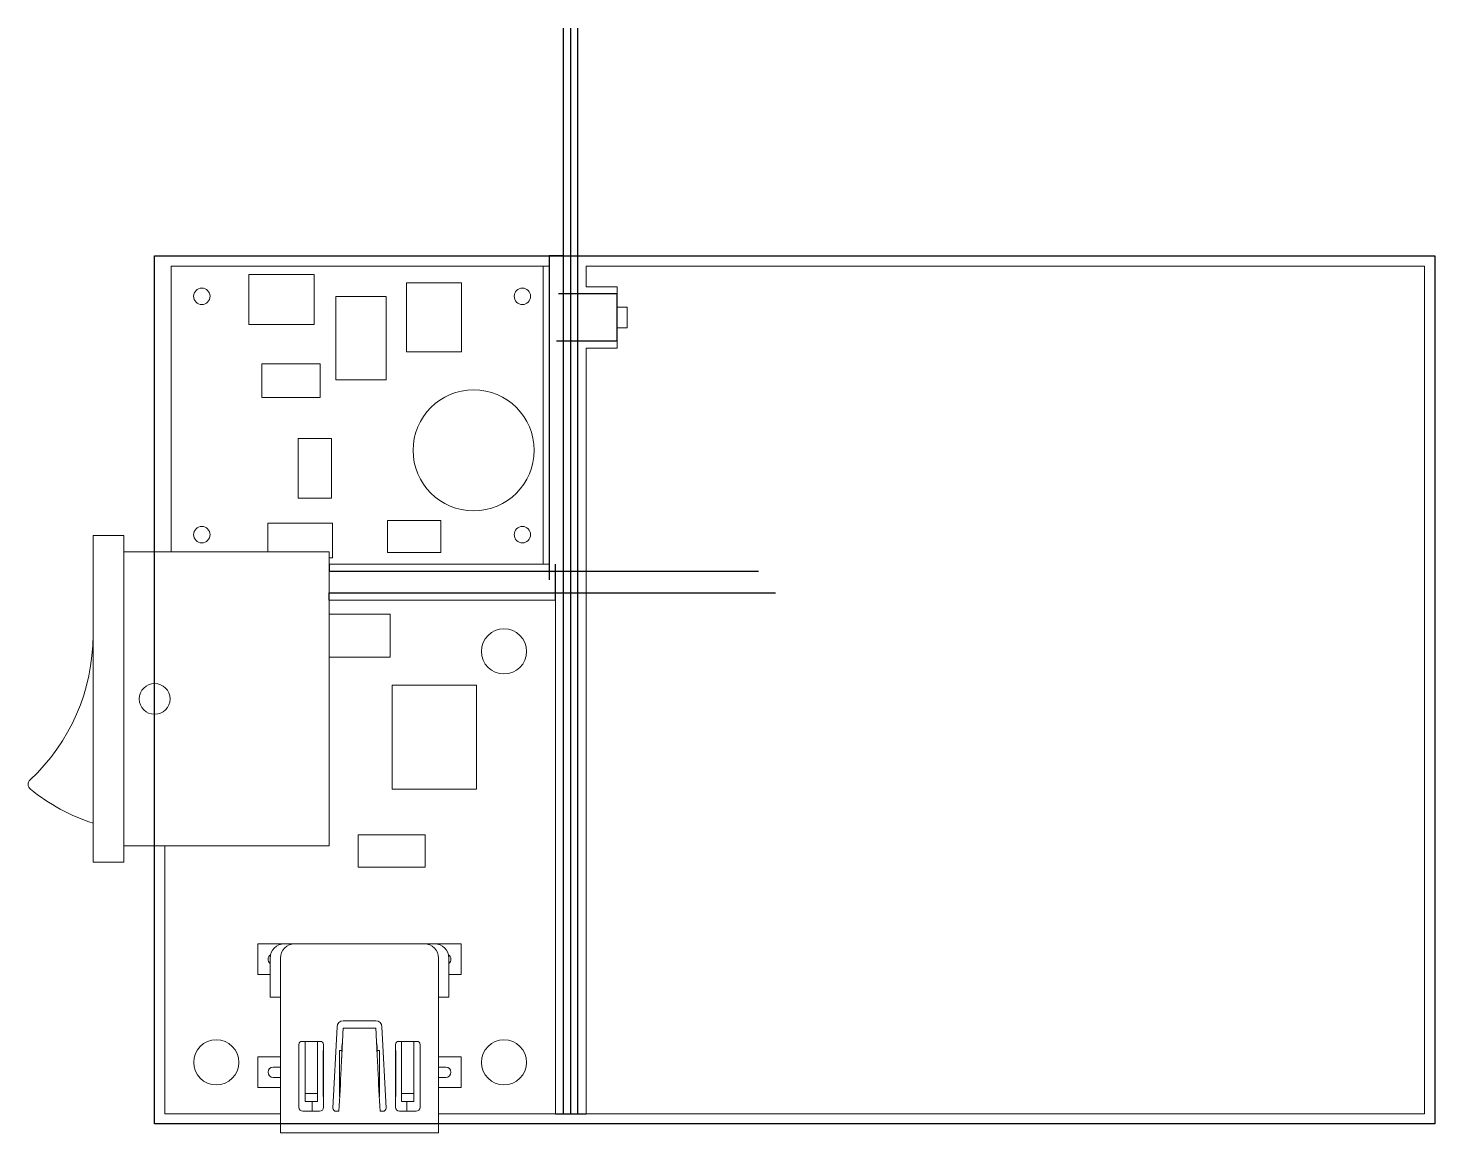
# Model space of a CAD drawing. Header units: millimetres. Extents: x 152 to 321, y 9 to 63.
# Drawn here: x 152.4 to 220.9, y 9.3 to 63.1 of the extents above; entities that cross this region are included whole.
import ezdxf

# ---------------------------------------------------------------- set-up
doc = ezdxf.new("R2010")
doc.units = ezdxf.units.MM

msp = doc.modelspace()

# ---------------------------------------------------------------- linework, layer by layer
at = {"color": 5}
for p, q in [((178.5, 10.25, 0.825), (178.5, 63.083, 0.825)), ((178.85, 10.25, 0.825), (178.85, 63.083, 0.825)), ((179.2, 10.25, 0.825), (179.2, 63.083, 0.825)), ((178.5, 52, 0.825), (177.8, 52, 0.825)), ((177.8, 52, 0.825), (177.8, 36.238, 0.825)), ((181.1, 50.15, 0.825), (178.26, 50.15, 0.825)), ((181.1, 47.85, 0.825), (181.1, 50.15, 0.825)), ((181.1, 47.85, 0.825), (178.163, 47.85, 0.825)), ((167.1, 37, 0.825), (167.1, 36.65, 0.825)), ((178.1, 35.25, 0.825), (178.1, 37, 0.825)), ((167.1, 36.65, 0.825), (187.984, 36.65, 0.825)), ((167.1, 35.25, 0.825), (167.1, 35.6, 0.825)), ((167.1, 35.6, 0.825), (188.817, 35.6, 0.825)), ((178.1, 10.25, 0.825), (179.6, 10.25, 0.825))]:
    msp.add_line(p, q, dxfattribs=at)
at = {"color": 3, "linetype": 'Continuous', "lineweight": 0}
for p, q in [((159.4, 37.588, 0.825), (159.4, 51.5, 0.825)), ((159.4, 51.5, 0.825), (177.8, 51.5, 0.825)), ((177.5, 51.5, 0.825), (177.5, 37, 0.825)), ((179.6, 50.5, 0.825), (179.6, 51.5, 0.825)), ((179.6, 51.5, 0.825), (218.05, 51.5, 0.825)), ((220.4, 51.5, 0.825), (218.05, 51.5, 0.825)), ((220.4, 10.25, 0.825), (220.4, 51.5, 0.825)), ((163.181, 51.1, 0.825), (166.366, 51.1, 0.825)), ((163.181, 48.667, 0.825), (163.181, 51.1, 0.825)), ((166.366, 51.1, 0.825), (166.366, 48.667, 0.825)), ((170.857, 50.683, 0.825), (173.527, 50.683, 0.825)), ((170.857, 47.333, 0.825), (170.857, 50.683, 0.825)), ((173.527, 50.683, 0.825), (173.527, 47.333, 0.825)), ((167.422, 50.03, 0.825), (169.87, 50.03, 0.825)), ((167.422, 45.971, 0.825), (167.422, 50.03, 0.825)), ((169.87, 50.03, 0.825), (169.87, 45.971, 0.825)), ((181.1, 50.5, 0.825), (179.6, 50.5, 0.825)), ((181.1, 49.5, 0.825), (181.1, 50.5, 0.825)), ((181.6, 49.5, 0.825), (181.1, 49.5, 0.825)), ((181.6, 48.5, 0.825), (181.6, 49.5, 0.825)), ((166.366, 48.667, 0.825), (163.181, 48.667, 0.825)), ((181.1, 47.5, 0.825), (181.1, 48.5, 0.825)), ((181.1, 48.5, 0.825), (181.6, 48.5, 0.825)), ((173.527, 47.333, 0.825), (170.857, 47.333, 0.825)), ((179.6, 10.25, 0.825), (179.6, 47.5, 0.825)), ((179.6, 47.5, 0.825), (181.1, 47.5, 0.825)), ((163.821, 46.749, 0.825), (166.658, 46.749, 0.825)), ((163.821, 45.109, 0.825), (163.821, 46.749, 0.825)), ((166.658, 46.749, 0.825), (166.658, 45.109, 0.825)), ((169.87, 45.971, 0.825), (167.422, 45.971, 0.825)), ((166.658, 45.109, 0.825), (163.821, 45.109, 0.825)), ((165.586, 43.117, 0.825), (167.2, 43.117, 0.825)), ((165.586, 40.213, 0.825), (165.586, 43.117, 0.825)), ((167.2, 43.117, 0.825), (167.2, 40.213, 0.825)), ((167.2, 40.213, 0.825), (165.586, 40.213, 0.825)), ((169.924, 39.12, 0.825), (172.53, 39.12, 0.825)), ((169.924, 37.564, 0.825), (169.924, 39.12, 0.825)), ((172.53, 39.12, 0.825), (172.53, 37.564, 0.825)), ((155.6, 38.388, 0.825), (155.6, 22.488, 0.825)), ((157.1, 38.388, 0.825), (155.6, 38.388, 0.825)), ((157.1, 22.488, 0.825), (157.1, 38.388, 0.825)), ((164.108, 38.994, 0.825), (167.262, 38.994, 0.825)), ((164.108, 37.588, 0.825), (164.108, 38.994, 0.825)), ((167.262, 38.994, 0.825), (167.262, 37.306, 0.825)), ((167.1, 37.588, 0.825), (157.1, 37.588, 0.825)), ((167.1, 23.288, 0.825), (167.1, 37.588, 0.825)), ((167.262, 37.306, 0.825), (167.1, 37.306, 0.825)), ((177.8, 37, 0.825), (167.1, 37, 0.825)), ((172.53, 37.564, 0.825), (169.924, 37.564, 0.825)), ((167.1, 35.25, 0.825), (178.1, 35.25, 0.825)), ((178.1, 35.25, 0.825), (178.1, 10.25, 0.825)), ((167.1, 34.559, 0.825), (170.06, 34.559, 0.825)), ((170.06, 34.559, 0.825), (170.06, 32.477, 0.825)), ((170.06, 32.477, 0.825), (167.1, 32.477, 0.825)), ((170.154, 31.104, 0.825), (174.27, 31.104, 0.825)), ((170.154, 26.04, 0.825), (170.154, 31.104, 0.825)), ((174.27, 31.104, 0.825), (174.27, 26.04, 0.825)), ((174.27, 26.04, 0.825), (170.154, 26.04, 0.825)), ((167.1, 23.288, 0.825), (157.1, 23.288, 0.825)), ((159.1, 10.25, 0.825), (159.1, 23.288, 0.825)), ((168.499, 23.816, 0.825), (171.763, 23.816, 0.825)), ((168.499, 22.254, 0.825), (168.499, 23.816, 0.825)), ((171.763, 23.816, 0.825), (171.763, 22.254, 0.825)), ((157.1, 22.488, 0.825), (155.6, 22.488, 0.825)), ((171.763, 22.254, 0.825), (168.499, 22.254, 0.825)), ((163.619, 18.518, 0.825), (163.619, 17.018, 0.825)), ((163.619, 18.518, 0.825), (164.619, 18.518, 0.825)), ((164.619, 18.518, 0.825), (164.719, 18.518, 0.825)), ((164.919, 18.518, 0.825), (164.719, 18.518, 0.825)), ((164.719, 18.518, 0.825), (164.719, 18.488, 0.825)), ((164.919, 18.518, 0.825), (165.419, 18.518, 0.825)), ((165.419, 18.518, 0.825), (171.719, 18.518, 0.825)), ((171.719, 18.518, 0.825), (172.219, 18.518, 0.825)), ((172.219, 18.518, 0.825), (172.419, 18.518, 0.825)), ((172.419, 18.518, 0.825), (172.519, 18.518, 0.825)), ((172.419, 18.488, 0.825), (172.419, 18.518, 0.825)), ((172.519, 18.518, 0.825), (173.519, 18.518, 0.825)), ((173.519, 18.518, 0.825), (173.519, 17.018, 0.825)), ((164.219, 17.818, 0.825), (164.219, 16.118, 0.825)), ((164.719, 9.318, 0.825), (164.719, 17.818, 0.825)), ((172.419, 9.318, 0.825), (172.419, 17.818, 0.825)), ((172.919, 17.818, 0.825), (172.919, 16.118, 0.825)), ((163.619, 17.018, 0.825), (164.219, 17.018, 0.825)), ((172.919, 17.018, 0.825), (173.519, 17.018, 0.825)), ((164.219, 15.918, 0.825), (164.219, 16.118, 0.825)), ((164.719, 15.918, 0.825), (164.219, 15.918, 0.825)), ((172.919, 15.918, 0.825), (172.419, 15.918, 0.825)), ((172.919, 16.118, 0.825), (172.919, 15.918, 0.825)), ((167.477, 14.483, 0.825), (167.276, 10.525, 0.825)), ((167.773, 14.406, 0.825), (169.364, 14.406, 0.825)), ((169.361, 14.768, 0.825), (167.776, 14.768, 0.825)), ((169.861, 10.525, 0.825), (169.661, 14.483, 0.825)), ((165.919, 13.768, 0.825), (165.769, 13.768, 0.825)), ((165.919, 13.768, 0.825), (165.919, 11.849, 0.825)), ((166.519, 13.768, 0.825), (165.919, 13.768, 0.825)), ((166.519, 13.768, 0.825), (166.519, 11.849, 0.825)), ((166.669, 13.768, 0.825), (166.519, 13.768, 0.825)), ((170.619, 13.768, 0.825), (170.469, 13.768, 0.825)), ((170.619, 13.768, 0.825), (170.619, 11.849, 0.825)), ((171.219, 13.768, 0.825), (170.619, 13.768, 0.825)), ((171.219, 13.768, 0.825), (171.219, 11.849, 0.825)), ((171.369, 13.768, 0.825), (171.219, 13.768, 0.825)), ((163.619, 11.518, 0.825), (163.619, 13.018, 0.825)), ((164.619, 13.018, 0.825), (163.619, 13.018, 0.825)), ((164.619, 13.018, 0.825), (164.719, 13.018, 0.825)), ((165.619, 13.618, 0.825), (165.619, 10.568, 0.825)), ((166.794, 13.333, 0.825), (166.794, 12.165, 0.825)), ((166.794, 13.333, 0.825), (166.819, 13.333, 0.825)), ((166.819, 10.568, 0.825), (166.819, 13.618, 0.825)), ((167.594, 13.333, 0.825), (167.594, 12.165, 0.825)), ((167.594, 13.333, 0.825), (167.704, 13.333, 0.825)), ((169.433, 13.333, 0.825), (169.544, 13.333, 0.825)), ((169.544, 13.333, 0.825), (169.544, 12.165, 0.825)), ((170.319, 13.618, 0.825), (170.319, 10.568, 0.825)), ((170.319, 13.333, 0.825), (170.344, 13.333, 0.825)), ((170.344, 13.333, 0.825), (170.344, 12.165, 0.825)), ((171.519, 10.568, 0.825), (171.519, 13.618, 0.825)), ((172.419, 13.018, 0.825), (172.519, 13.018, 0.825)), ((173.519, 13.018, 0.825), (172.519, 13.018, 0.825)), ((173.519, 11.518, 0.825), (173.519, 13.018, 0.825)), ((164.619, 12.52, 0.825), (164.371, 12.52, 0.825)), ((164.719, 12.52, 0.825), (164.619, 12.52, 0.825)), ((172.519, 12.52, 0.825), (172.419, 12.52, 0.825)), ((172.519, 12.52, 0.825), (172.766, 12.52, 0.825)), ((164.619, 12.015, 0.825), (164.371, 12.015, 0.825)), ((164.619, 12.015, 0.825), (164.719, 12.015, 0.825)), ((165.919, 11.849, 0.825), (165.919, 11.226, 0.825)), ((166.519, 11.849, 0.825), (166.519, 11.226, 0.825)), ((166.794, 12.165, 0.825), (166.794, 11.766, 0.825)), ((166.794, 11.766, 0.825), (166.794, 11.192, 0.825)), ((167.594, 12.165, 0.825), (167.594, 11.766, 0.825)), ((167.594, 11.766, 0.825), (167.594, 11.192, 0.825)), ((169.544, 12.165, 0.825), (169.544, 11.766, 0.825)), ((169.544, 11.766, 0.825), (169.544, 11.192, 0.825)), ((170.344, 12.165, 0.825), (170.344, 11.766, 0.825)), ((170.344, 11.766, 0.825), (170.344, 11.192, 0.825)), ((170.619, 11.849, 0.825), (170.619, 11.226, 0.825)), ((171.219, 11.849, 0.825), (171.219, 11.226, 0.825)), ((172.419, 12.015, 0.825), (172.519, 12.015, 0.825)), ((172.519, 12.015, 0.825), (172.766, 12.015, 0.825)), ((164.619, 11.518, 0.825), (163.619, 11.518, 0.825)), ((164.719, 11.518, 0.825), (164.619, 11.518, 0.825)), ((166.519, 11.226, 0.825), (165.919, 11.226, 0.825)), ((165.919, 11.226, 0.825), (165.919, 10.851, 0.825)), ((166.519, 10.851, 0.825), (166.519, 11.226, 0.825)), ((166.794, 11.192, 0.825), (166.794, 11.08, 0.825)), ((166.794, 11.08, 0.825), (166.819, 11.08, 0.825)), ((167.594, 11.192, 0.825), (167.594, 11.08, 0.825)), ((167.594, 11.08, 0.825), (167.607, 11.08, 0.825)), ((169.53, 11.08, 0.825), (169.544, 11.08, 0.825)), ((169.544, 11.192, 0.825), (169.544, 11.08, 0.825)), ((170.319, 11.08, 0.825), (170.344, 11.08, 0.825)), ((170.344, 11.192, 0.825), (170.344, 11.08, 0.825)), ((171.219, 11.226, 0.825), (170.619, 11.226, 0.825)), ((170.619, 11.226, 0.825), (170.619, 10.851, 0.825)), ((171.219, 10.851, 0.825), (171.219, 11.226, 0.825)), ((172.519, 11.518, 0.825), (172.419, 11.518, 0.825)), ((173.519, 11.518, 0.825), (172.519, 11.518, 0.825)), ((165.819, 10.368, 0.825), (166.619, 10.368, 0.825)), ((165.919, 10.851, 0.825), (166.519, 10.851, 0.825)), ((166.269, 10.368, 0.825), (166.269, 10.851, 0.825)), ((167.426, 10.368, 0.825), (167.569, 10.368, 0.825)), ((169.569, 10.368, 0.825), (169.711, 10.368, 0.825)), ((170.519, 10.368, 0.825), (171.319, 10.368, 0.825)), ((170.619, 10.851, 0.825), (171.219, 10.851, 0.825)), ((170.869, 10.368, 0.825), (170.869, 10.851, 0.825)), ((164.719, 10.25, 0.825), (159.1, 10.25, 0.825)), ((178.1, 10.25, 0.825), (172.419, 10.25, 0.825)), ((218.05, 10.25, 0.825), (179.6, 10.25, 0.825)), ((218.05, 10.25, 0.825), (220.4, 10.25, 0.825)), ((165.419, 9.318, 0.825), (164.719, 9.318, 0.825)), ((171.719, 9.318, 0.825), (165.419, 9.318, 0.825)), ((165.495, 9.318, 0.825), (165.45, 9.318, 0.825)), ((165.972, 9.318, 0.825), (165.495, 9.318, 0.825)), ((166.013, 9.318, 0.825), (165.972, 9.318, 0.825)), ((171.165, 9.318, 0.825), (171.125, 9.318, 0.825)), ((171.643, 9.318, 0.825), (171.165, 9.318, 0.825)), ((171.687, 9.318, 0.825), (171.643, 9.318, 0.825)), ((172.419, 9.318, 0.825), (171.719, 9.318, 0.825))]:
    msp.add_line(p, q, dxfattribs=at)
at = {"color": 5, "elevation": 0.825}
msp.add_lwpolyline([(158.6, 52), (220.9, 52), (220.9, 9.75), (158.6, 9.75)], close=True, dxfattribs=at)
at = {"color": 3, "linetype": 'Continuous', "lineweight": 0}
for centre, radius in [((160.896, 50.031, 0.825), 0.4), ((176.496, 50.031, 0.825), 0.4), ((174.12, 42.536, 0.825), 2.945), ((160.896, 38.431, 0.825), 0.4), ((176.496, 38.431, 0.825), 0.4), ((175.6, 32.75, 0.825), 1.1), ((158.6, 30.438, 0.825), 0.75), ((161.6, 12.75, 0.825), 1.1), ((175.6, 12.75, 0.825), 1.1)]:
    msp.add_circle(centre, radius, dxfattribs=at)
for centre, radius, start, end in [((145.972, 33.536, 0.825), 9.628, 313.00444, 0), ((152.743, 26.276, 0.825), 0.3, 133.00444, 231.10879), ((158.6, 33.536, 0.825), 9.628, 231.10879, 251.84505), ((164.919, 17.818, 0.825), 0.7, 90, 180), ((165.419, 17.818, 0.825), 0.7, 90, 180), ((171.719, 17.818, 0.825), 0.7, 0, 90), ((172.219, 17.818, 0.825), 0.7, 0, 90), ((164.371, 17.768, 0.825), 0.252, 121.74246, 232.84593), ((172.766, 17.768, 0.825), 0.252, 307.15407, 58.25754), ((167.776, 14.468, 0.825), 0.3, 90, 177.09863), ((169.361, 14.468, 0.825), 0.3, 2.90137, 90), ((165.769, 13.618, 0.825), 0.15, 90, 180), ((166.669, 13.618, 0.825), 0.15, 0, 90), ((170.469, 13.618, 0.825), 0.15, 90, 180), ((171.369, 13.618, 0.825), 0.15, 0, 90), ((164.371, 12.268, 0.825), 0.252, 90, 270), ((172.766, 12.268, 0.825), 0.252, 270, 90), ((165.819, 10.568, 0.825), 0.2, 180, 270), ((166.619, 10.568, 0.825), 0.2, 270, 0), ((167.426, 10.518, 0.825), 0.15, 177.09863, 270), ((169.711, 10.518, 0.825), 0.15, 270, 2.90137), ((170.519, 10.568, 0.825), 0.2, 180, 270), ((171.319, 10.568, 0.825), 0.2, 270, 0)]:
    msp.add_arc(centre, radius, start, end, dxfattribs=at)
for points in [[(167.738, 13.7, 0.825), (167.748, 13.935, 0.825), (167.76, 14.17, 0.825), (167.773, 14.406, 0.825)], [(169.4, 13.7, 0.825), (169.389, 13.935, 0.825), (169.377, 14.17, 0.825), (169.364, 14.406, 0.825)], [(167.71, 13.519, 0.825), (167.711, 13.527, 0.825), (167.714, 13.547, 0.825), (167.724, 13.591, 0.825), (167.733, 13.645, 0.825), (167.737, 13.682, 0.825), (167.738, 13.7, 0.825)], [(167.71, 13.158, 0.825), (167.712, 13.177, 0.825), (167.715, 13.225, 0.825), (167.721, 13.321, 0.825), (167.726, 13.436, 0.825), (167.732, 13.565, 0.825), (167.735, 13.655, 0.825), (167.738, 13.7, 0.825)], [(169.427, 13.158, 0.825), (169.425, 13.177, 0.825), (169.422, 13.225, 0.825), (169.417, 13.321, 0.825), (169.411, 13.436, 0.825), (169.406, 13.565, 0.825), (169.402, 13.655, 0.825), (169.4, 13.7, 0.825)], [(169.427, 13.519, 0.825), (169.426, 13.527, 0.825), (169.423, 13.547, 0.825), (169.414, 13.591, 0.825), (169.404, 13.645, 0.825), (169.401, 13.682, 0.825), (169.4, 13.7, 0.825)], [(167.701, 12.977, 0.825), (167.701, 12.982, 0.825), (167.702, 12.994, 0.825), (167.703, 13.02, 0.825), (167.705, 13.051, 0.825), (167.706, 13.084, 0.825), (167.707, 13.115, 0.825), (167.709, 13.141, 0.825), (167.71, 13.153, 0.825), (167.71, 13.158, 0.825)], [(167.705, 13.068, 0.825), (167.705, 13.068, 0.825), (167.705, 13.068, 0.825), (167.705, 13.068, 0.825)], [(169.436, 12.977, 0.825), (169.436, 12.982, 0.825), (169.435, 12.994, 0.825), (169.434, 13.02, 0.825), (169.432, 13.051, 0.825), (169.431, 13.084, 0.825), (169.43, 13.115, 0.825), (169.429, 13.141, 0.825), (169.428, 13.153, 0.825), (169.427, 13.158, 0.825)], [(169.432, 13.068, 0.825), (169.432, 13.068, 0.825), (169.432, 13.068, 0.825), (169.432, 13.068, 0.825)], [(167.569, 10.368, 0.825), (167.607, 11.057, 0.825), (167.642, 11.746, 0.825), (167.673, 12.435, 0.825)], [(167.673, 12.435, 0.825), (167.675, 12.48, 0.825), (167.679, 12.57, 0.825), (167.685, 12.699, 0.825), (167.69, 12.814, 0.825), (167.695, 12.91, 0.825), (167.699, 12.958, 0.825), (167.701, 12.977, 0.825)], [(169.464, 12.435, 0.825), (169.462, 12.48, 0.825), (169.458, 12.57, 0.825), (169.452, 12.699, 0.825), (169.447, 12.814, 0.825), (169.442, 12.91, 0.825), (169.438, 12.958, 0.825), (169.436, 12.977, 0.825)], [(169.569, 10.368, 0.825), (169.53, 11.057, 0.825), (169.495, 11.746, 0.825), (169.464, 12.435, 0.825)]]:
    msp.add_open_spline(points, degree=3, dxfattribs=at)
for points in [[(167.705, 13.068, 0.825), (167.705, 13.105, 0.825), (167.705, 13.179, 0.825), (167.704, 13.286, 0.825), (167.705, 13.383, 0.825), (167.706, 13.463, 0.825), (167.709, 13.503, 0.825), (167.71, 13.519, 0.825)], [(169.432, 13.068, 0.825), (169.432, 13.105, 0.825), (169.433, 13.179, 0.825), (169.433, 13.286, 0.825), (169.433, 13.383, 0.825), (169.431, 13.463, 0.825), (169.429, 13.503, 0.825), (169.427, 13.519, 0.825)]]:
    msp.add_open_spline(points, degree=3, knots=[0.5012404, 0.5012404, 0.5012404, 0.5012404, 0.6, 0.7, 0.8, 0.9, 1, 1, 1, 1], dxfattribs=at)

doc.saveas('drawing.dxf')
